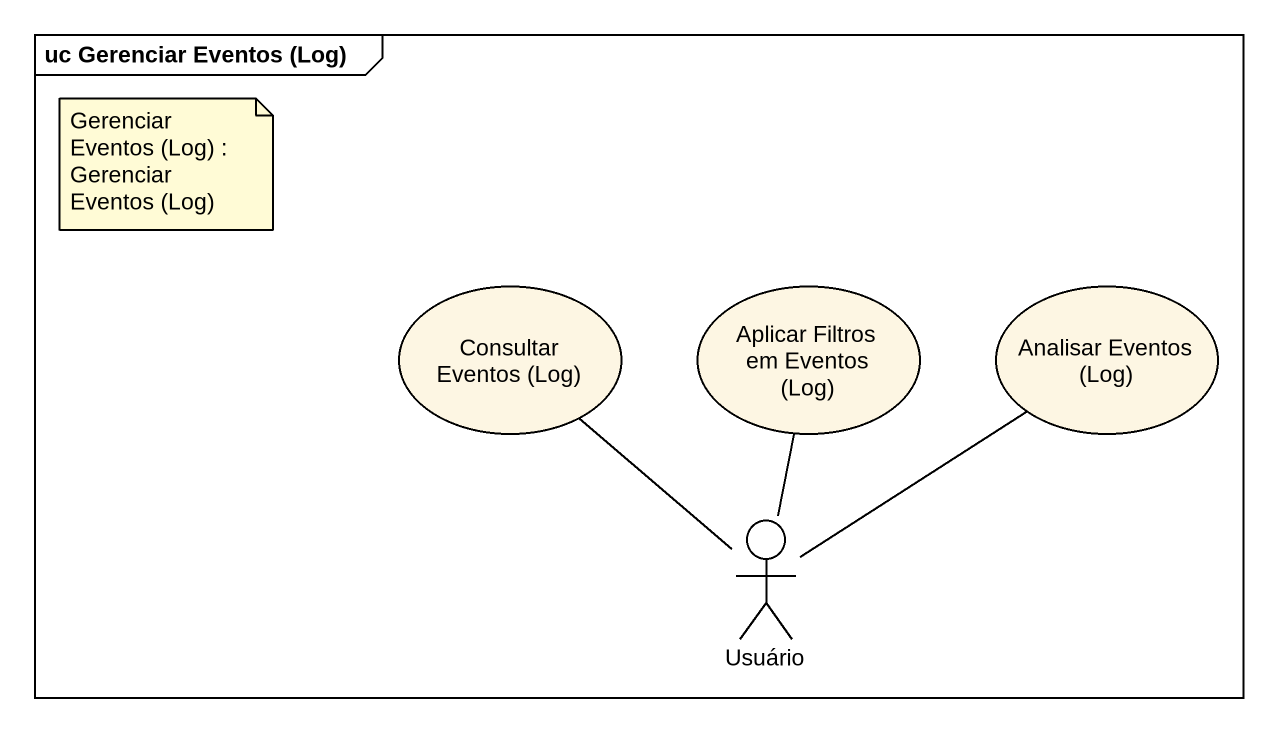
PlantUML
@startuml
mainframe uc Gerenciar Eventos (Log)
usecase "Consultar Eventos (Log)" as Consultar_Eventos_Log
usecase "Aplicar Filtros em Eventos (Log)" as Aplicar_Filtros_em_Eventos
usecase "Analisar Eventos (Log)" as Analisar_Eventos_Log
actor Usuário
Usuário -up- Consultar_Eventos_Log
Usuário -up- Aplicar_Filtros_em_Eventos
Usuário -up- Analisar_Eventos_Log
note as N1
  Gerenciar Eventos (Log) : Gerenciar Eventos (Log)
end note
@enduml
